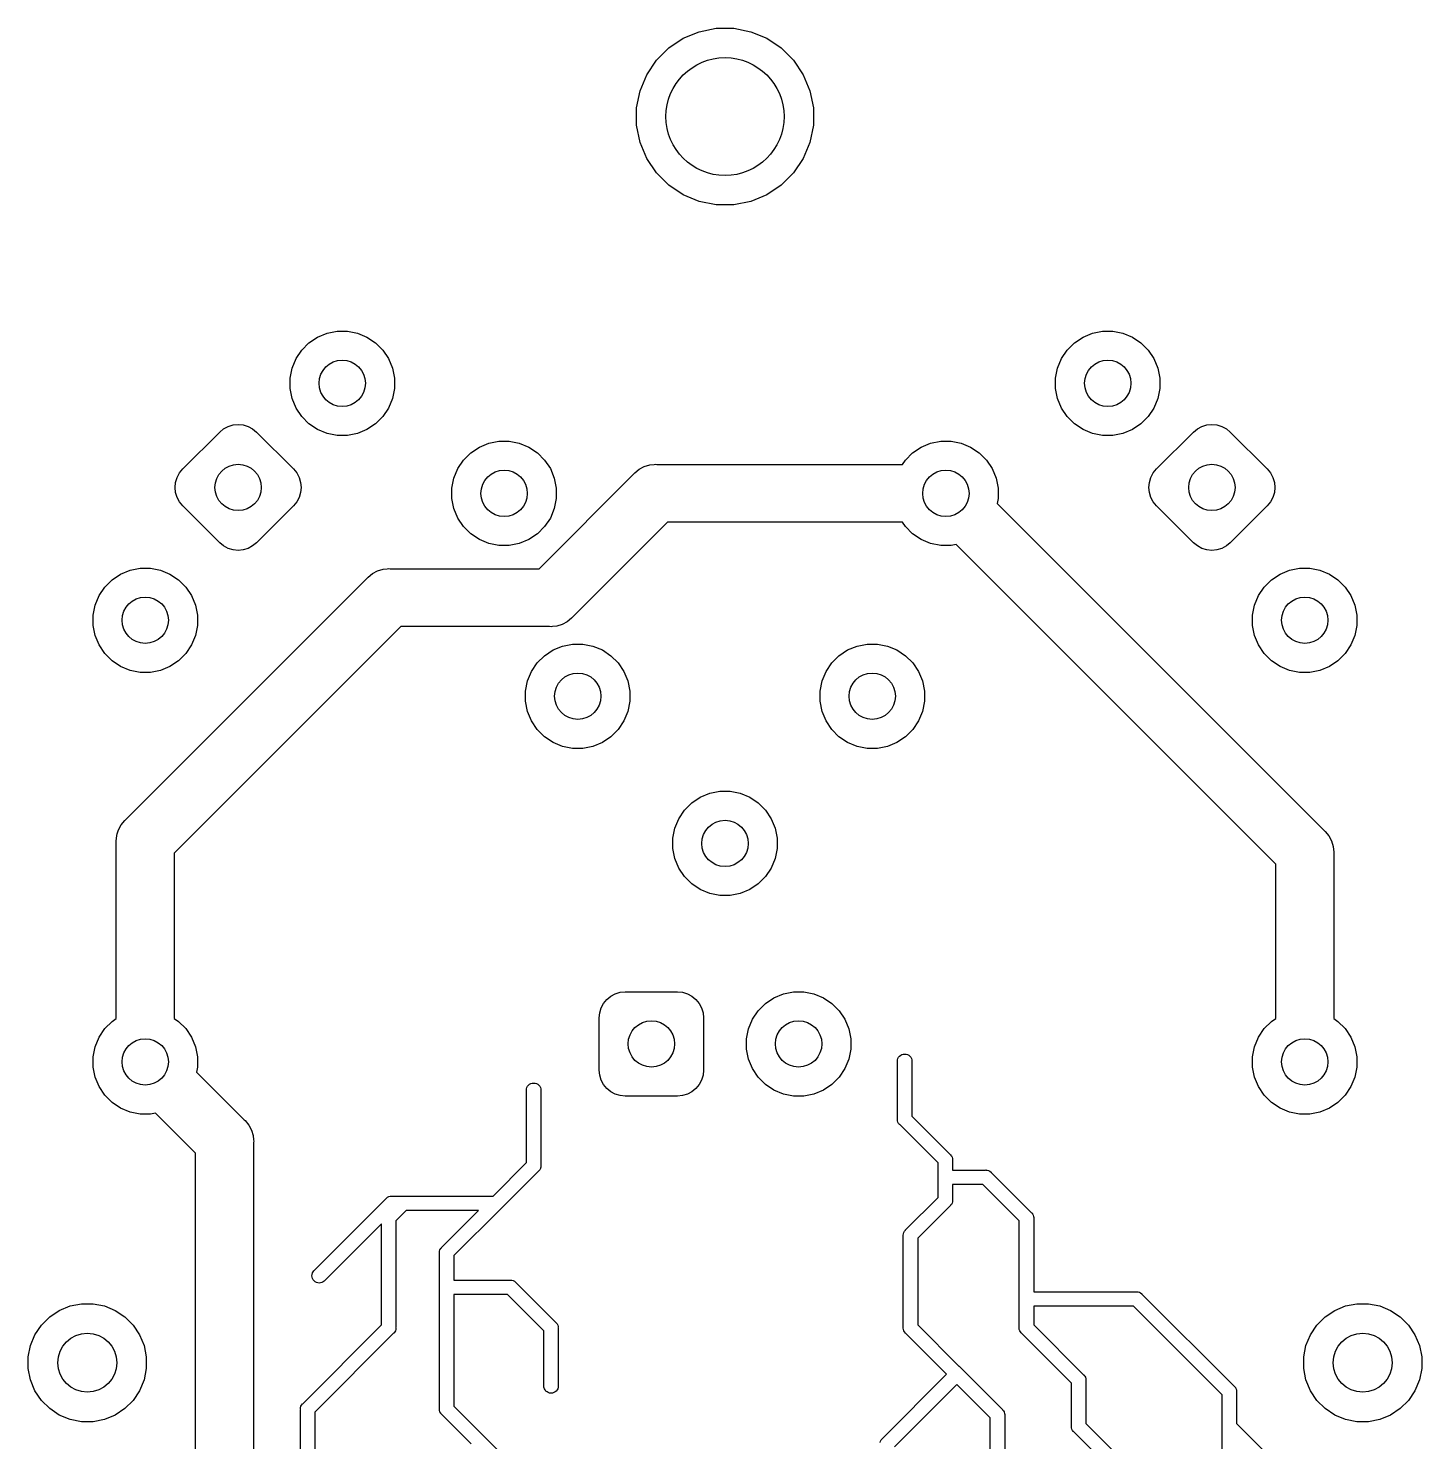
# Model space of a CAD drawing. Extents: x 5.02 to 6.67, y -5.6 to -2.91.
# Drawn here: x 5.373 to 6.32, y -3.873 to -2.912 of the extents above; entities that cross this region are included whole.
import ezdxf

# ---------------------------------------------------------------- set-up
doc = ezdxf.new("R2010")
doc.units = 0
doc.header["$MEASUREMENT"] = 0
doc.layers.add('BLACK', color=7, linetype='CONTINUOUS')

msp = doc.modelspace()

# ---------------------------------------------------------------- linework, layer by layer
at = {"layer": 'BLACK', "linetype": 'CONTINUOUS'}
for p, q in [((5.81804, -2.91927), (5.82896, -2.91475)), ((5.82896, -2.91475), (5.84055, -2.91244)), ((5.84055, -2.91244), (5.85237, -2.91244)), ((5.85237, -2.91244), (5.86396, -2.91475)), ((5.86396, -2.91475), (5.87488, -2.91927)), ((5.79985, -2.93419), (5.80821, -2.92584)), ((5.80821, -2.92584), (5.81804, -2.91927)), ((5.87488, -2.91927), (5.8847, -2.92584)), ((5.8847, -2.92584), (5.89306, -2.93419)), ((5.79329, -2.94402), (5.79985, -2.93419)), ((5.89306, -2.93419), (5.89963, -2.94402)), ((5.78876, -2.95494), (5.79329, -2.94402)), ((5.89963, -2.94402), (5.90415, -2.95494)), ((5.78646, -2.96653), (5.78876, -2.95494)), ((5.90415, -2.95494), (5.90646, -2.96653)), ((5.78646, -2.97835), (5.78646, -2.96653)), ((5.90646, -2.96653), (5.90646, -2.97835)), ((5.78876, -2.98994), (5.78646, -2.97835)), ((5.90646, -2.97835), (5.90415, -2.98994)), ((5.79329, -3.00086), (5.78876, -2.98994)), ((5.90415, -2.98994), (5.89963, -3.00086)), ((5.79985, -3.01069), (5.79329, -3.00086)), ((5.89963, -3.00086), (5.89306, -3.01069)), ((5.80821, -3.01905), (5.79985, -3.01069)), ((5.89306, -3.01069), (5.8847, -3.01905)), ((5.81804, -3.02561), (5.80821, -3.01905)), ((5.8847, -3.01905), (5.87488, -3.02561)), ((5.82896, -3.03014), (5.81804, -3.02561)), ((5.84055, -3.03244), (5.82896, -3.03014)), ((5.85237, -3.03244), (5.84055, -3.03244)), ((5.86396, -3.03014), (5.85237, -3.03244)), ((5.87488, -3.02561), (5.86396, -3.03014)), ((5.56975, -3.12222), (5.5762, -3.11955)), ((5.5762, -3.11955), (5.58305, -3.11819)), ((5.58305, -3.11819), (5.59003, -3.11819)), ((5.59003, -3.11819), (5.59687, -3.11955)), ((5.59687, -3.11955), (5.60332, -3.12222)), ((6.08959, -3.12222), (6.09604, -3.11955)), ((6.09604, -3.11955), (6.10289, -3.11819)), ((6.10289, -3.11819), (6.10987, -3.11819)), ((6.10987, -3.11819), (6.11671, -3.11955)), ((6.11671, -3.11955), (6.12316, -3.12222)), ((5.55901, -3.13103), (5.56395, -3.1261)), ((5.56395, -3.1261), (5.56975, -3.12222)), ((5.60332, -3.12222), (5.60912, -3.1261)), ((5.60912, -3.1261), (5.61406, -3.13103)), ((6.07885, -3.13103), (6.08379, -3.1261)), ((6.08379, -3.1261), (6.08959, -3.12222)), ((6.12316, -3.12222), (6.12896, -3.1261)), ((6.12896, -3.1261), (6.1339, -3.13103)), ((5.55247, -3.14329), (5.55514, -3.13684)), ((5.55514, -3.13684), (5.55901, -3.13103)), ((5.61406, -3.13103), (5.61794, -3.13684)), ((5.61794, -3.13684), (5.62061, -3.14329)), ((6.07231, -3.14329), (6.07498, -3.13684)), ((6.07498, -3.13684), (6.07885, -3.13103)), ((6.1339, -3.13103), (6.13778, -3.13684)), ((6.13778, -3.13684), (6.14045, -3.14329)), ((5.5511, -3.15013), (5.55247, -3.14329)), ((5.62061, -3.14329), (5.62197, -3.15013)), ((6.07094, -3.15013), (6.07231, -3.14329)), ((6.14045, -3.14329), (6.14181, -3.15013)), ((5.5511, -3.15711), (5.5511, -3.15013)), ((5.55247, -3.16396), (5.5511, -3.15711)), ((5.62197, -3.15711), (5.62061, -3.16396)), ((5.62197, -3.15013), (5.62197, -3.15711)), ((6.07094, -3.15711), (6.07094, -3.15013)), ((6.07231, -3.16396), (6.07094, -3.15711)), ((6.14181, -3.15711), (6.14045, -3.16396)), ((6.14181, -3.15013), (6.14181, -3.15711)), ((5.55514, -3.1704), (5.55247, -3.16396)), ((5.62061, -3.16396), (5.61794, -3.1704)), ((6.07498, -3.1704), (6.07231, -3.16396)), ((6.14045, -3.16396), (6.13778, -3.1704)), ((5.55901, -3.17621), (5.55514, -3.1704)), ((5.56395, -3.18114), (5.55901, -3.17621)), ((5.61406, -3.17621), (5.60912, -3.18114)), ((5.61794, -3.1704), (5.61406, -3.17621)), ((6.07885, -3.17621), (6.07498, -3.1704)), ((6.08379, -3.18114), (6.07885, -3.17621)), ((6.1339, -3.17621), (6.12896, -3.18114)), ((6.13778, -3.1704), (6.1339, -3.17621)), ((5.47824, -3.2118), (5.5033, -3.18675)), ((5.5033, -3.18675), (5.50598, -3.18455)), ((5.50598, -3.18455), (5.50905, -3.18291)), ((5.50905, -3.18291), (5.51237, -3.1819)), ((5.51237, -3.1819), (5.51583, -3.18156)), ((5.51583, -3.18156), (5.51928, -3.1819)), ((5.51928, -3.1819), (5.52261, -3.18291)), ((5.52261, -3.18291), (5.52567, -3.18455)), ((5.52567, -3.18455), (5.52835, -3.18675)), ((5.52835, -3.18675), (5.55341, -3.2118)), ((5.56975, -3.18502), (5.56395, -3.18114)), ((5.5762, -3.18769), (5.56975, -3.18502)), ((5.60332, -3.18502), (5.59687, -3.18769)), ((5.60912, -3.18114), (5.60332, -3.18502)), ((6.08959, -3.18502), (6.08379, -3.18114)), ((6.09604, -3.18769), (6.08959, -3.18502)), ((6.12316, -3.18502), (6.11671, -3.18769)), ((6.12896, -3.18114), (6.12316, -3.18502)), ((6.13951, -3.2118), (6.16456, -3.18675)), ((6.16456, -3.18675), (6.16724, -3.18455)), ((6.16724, -3.18455), (6.17031, -3.18291)), ((6.17031, -3.18291), (6.17363, -3.1819)), ((6.17363, -3.1819), (6.17709, -3.18156)), ((6.17709, -3.18156), (6.18054, -3.1819)), ((6.18054, -3.1819), (6.18387, -3.18291)), ((6.18387, -3.18291), (6.18693, -3.18455)), ((6.18693, -3.18455), (6.18962, -3.18675)), ((6.18962, -3.18675), (6.21467, -3.2118)), ((5.58305, -3.18905), (5.5762, -3.18769)), ((5.59003, -3.18905), (5.58305, -3.18905)), ((5.59687, -3.18769), (5.59003, -3.18905)), ((5.67387, -3.20082), (5.67967, -3.19695)), ((5.67967, -3.19695), (5.68612, -3.19428)), ((5.68612, -3.19428), (5.69297, -3.19291)), ((5.69297, -3.19291), (5.69995, -3.19291)), ((5.69995, -3.19291), (5.70679, -3.19428)), ((5.70679, -3.19428), (5.71324, -3.19695)), ((5.71324, -3.19695), (5.71904, -3.20082)), ((5.97387, -3.20082), (5.97967, -3.19695)), ((5.97967, -3.19695), (5.98612, -3.19428)), ((5.98612, -3.19428), (5.99297, -3.19291)), ((5.99297, -3.19291), (5.99995, -3.19291)), ((5.99995, -3.19291), (6.00679, -3.19428)), ((6.00679, -3.19428), (6.01324, -3.19695)), ((6.01324, -3.19695), (6.01904, -3.20082)), ((6.10289, -3.18905), (6.09604, -3.18769)), ((6.10987, -3.18905), (6.10289, -3.18905)), ((6.11671, -3.18769), (6.10987, -3.18905)), ((5.66506, -3.21156), (5.66893, -3.20576)), ((5.66893, -3.20576), (5.67387, -3.20082)), ((5.71904, -3.20082), (5.72398, -3.20576)), ((5.72398, -3.20576), (5.72786, -3.21156)), ((5.96699, -3.20866), (5.96893, -3.20576)), ((5.96893, -3.20576), (5.97387, -3.20082)), ((6.01904, -3.20082), (6.02398, -3.20576)), ((6.02398, -3.20576), (6.02786, -3.21156)), ((5.4744, -3.21755), (5.47604, -3.21449)), ((5.47604, -3.21449), (5.47824, -3.2118)), ((5.55341, -3.2118), (5.55561, -3.21449)), ((5.55561, -3.21449), (5.55725, -3.21755)), ((5.66239, -3.21801), (5.66506, -3.21156)), ((5.72019, -3.27953), (5.78461, -3.21511)), ((5.72786, -3.21156), (5.73053, -3.21801)), ((5.78461, -3.21511), (5.78523, -3.21436)), ((5.78523, -3.21436), (5.78822, -3.2119)), ((5.78822, -3.2119), (5.79164, -3.21007)), ((5.79164, -3.21007), (5.79535, -3.20895)), ((5.79535, -3.20895), (5.79825, -3.20866)), ((5.79825, -3.20866), (5.79921, -3.20857)), ((5.79825, -3.20866), (5.79825, -3.20866)), ((5.79921, -3.20857), (5.80018, -3.20866)), ((5.80018, -3.20866), (5.96699, -3.20866)), ((6.02786, -3.21156), (6.03053, -3.21801)), ((6.13566, -3.21755), (6.1373, -3.21449)), ((6.1373, -3.21449), (6.13951, -3.2118)), ((6.21467, -3.2118), (6.21687, -3.21449)), ((6.21687, -3.21449), (6.21851, -3.21755)), ((5.47305, -3.22433), (5.47339, -3.22088)), ((5.47339, -3.22779), (5.47305, -3.22433)), ((5.47339, -3.22088), (5.4744, -3.21755)), ((5.55725, -3.21755), (5.55826, -3.22088)), ((5.55826, -3.22088), (5.5586, -3.22433)), ((5.5586, -3.22433), (5.55826, -3.22779)), ((5.66102, -3.22486), (5.66239, -3.21801)), ((5.66102, -3.23184), (5.66102, -3.22486)), ((5.73053, -3.21801), (5.73189, -3.22486)), ((5.73189, -3.22486), (5.73189, -3.23184)), ((6.03053, -3.21801), (6.03189, -3.22486)), ((6.03189, -3.22486), (6.03189, -3.23184)), ((6.13432, -3.22433), (6.13466, -3.22088)), ((6.13466, -3.22779), (6.13432, -3.22433)), ((6.13466, -3.22088), (6.13566, -3.21755)), ((6.21851, -3.21755), (6.21952, -3.22088)), ((6.21952, -3.22088), (6.21986, -3.22433)), ((6.21986, -3.22433), (6.21952, -3.22779)), ((5.4744, -3.23111), (5.47339, -3.22779)), ((5.47604, -3.23417), (5.4744, -3.23111)), ((5.47824, -3.23686), (5.47604, -3.23417)), ((5.55561, -3.23417), (5.55341, -3.23686)), ((5.55725, -3.23111), (5.55561, -3.23417)), ((5.55826, -3.22779), (5.55725, -3.23111)), ((5.66239, -3.23868), (5.66102, -3.23184)), ((5.73189, -3.23184), (5.73053, -3.23868)), ((6.03189, -3.23184), (6.03121, -3.23526)), ((6.03121, -3.23526), (6.25339, -3.45744)), ((6.13566, -3.23111), (6.13466, -3.22779)), ((6.1373, -3.23417), (6.13566, -3.23111)), ((6.13951, -3.23686), (6.1373, -3.23417)), ((6.21687, -3.23417), (6.21467, -3.23686)), ((6.21851, -3.23111), (6.21687, -3.23417)), ((6.21952, -3.22779), (6.21851, -3.23111)), ((5.5033, -3.26191), (5.47824, -3.23686)), ((5.55341, -3.23686), (5.52835, -3.26191)), ((5.66506, -3.24513), (5.66239, -3.23868)), ((5.66893, -3.25093), (5.66506, -3.24513)), ((5.72786, -3.24513), (5.72398, -3.25093)), ((5.73053, -3.23868), (5.72786, -3.24513)), ((6.16456, -3.26191), (6.13951, -3.23686)), ((6.21467, -3.23686), (6.18962, -3.26191)), ((5.67387, -3.25587), (5.66893, -3.25093)), ((5.72398, -3.25093), (5.71904, -3.25587)), ((5.80737, -3.24803), (5.74295, -3.31245)), ((5.96699, -3.24803), (5.80737, -3.24803)), ((5.96893, -3.25093), (5.96699, -3.24803)), ((5.97387, -3.25587), (5.96893, -3.25093)), ((5.50598, -3.26412), (5.5033, -3.26191)), ((5.50905, -3.26575), (5.50598, -3.26412)), ((5.52567, -3.26412), (5.52261, -3.26575)), ((5.52835, -3.26191), (5.52567, -3.26412)), ((5.67967, -3.25975), (5.67387, -3.25587)), ((5.68612, -3.26242), (5.67967, -3.25975)), ((5.69297, -3.26378), (5.68612, -3.26242)), ((5.69995, -3.26378), (5.69297, -3.26378)), ((5.70679, -3.26242), (5.69995, -3.26378)), ((5.71324, -3.25975), (5.70679, -3.26242)), ((5.71904, -3.25587), (5.71324, -3.25975)), ((5.97967, -3.25975), (5.97387, -3.25587)), ((5.98612, -3.26242), (5.97967, -3.25975)), ((5.99297, -3.26378), (5.98612, -3.26242)), ((5.99995, -3.26378), (5.99297, -3.26378)), ((6.00337, -3.2631), (5.99995, -3.26378)), ((6.22047, -3.4802), (6.00337, -3.2631)), ((6.16724, -3.26412), (6.16456, -3.26191)), ((6.17031, -3.26575), (6.16724, -3.26412)), ((6.18693, -3.26412), (6.18387, -3.26575)), ((6.18962, -3.26191), (6.18693, -3.26412)), ((5.51237, -3.26676), (5.50905, -3.26575)), ((5.51583, -3.2671), (5.51237, -3.26676)), ((5.51928, -3.26676), (5.51583, -3.2671)), ((5.52261, -3.26575), (5.51928, -3.26676)), ((6.17363, -3.26676), (6.17031, -3.26575)), ((6.17709, -3.2671), (6.17363, -3.26676)), ((6.18054, -3.26676), (6.17709, -3.2671)), ((6.18387, -3.26575), (6.18054, -3.26676)), ((5.43017, -3.28704), (5.43597, -3.28317)), ((5.43597, -3.28317), (5.44242, -3.2805)), ((5.44242, -3.2805), (5.44927, -3.27913)), ((5.44927, -3.27913), (5.45625, -3.27913)), ((5.45625, -3.27913), (5.46309, -3.2805)), ((5.46309, -3.2805), (5.46954, -3.28317)), ((5.46954, -3.28317), (5.47534, -3.28704)), ((5.60412, -3.28523), (5.60712, -3.28277)), ((5.60712, -3.28277), (5.61054, -3.28094)), ((5.61054, -3.28094), (5.61425, -3.27981)), ((5.61425, -3.27981), (5.61714, -3.27953)), ((5.61714, -3.27953), (5.61811, -3.27943)), ((5.61811, -3.27943), (5.61908, -3.27953)), ((5.61908, -3.27953), (5.72019, -3.27953)), ((6.21757, -3.28704), (6.22337, -3.28317)), ((6.22337, -3.28317), (6.22982, -3.2805)), ((6.22982, -3.2805), (6.23667, -3.27913)), ((6.23667, -3.27913), (6.24365, -3.27913)), ((6.24365, -3.27913), (6.25049, -3.2805)), ((6.25049, -3.2805), (6.25694, -3.28317)), ((6.25694, -3.28317), (6.26274, -3.28704)), ((5.42136, -3.29778), (5.42523, -3.29198)), ((5.42523, -3.29198), (5.43017, -3.28704)), ((5.43952, -3.44996), (5.60351, -3.28598)), ((5.47534, -3.28704), (5.48028, -3.29198)), ((5.48028, -3.29198), (5.48416, -3.29778)), ((5.60351, -3.28598), (5.60412, -3.28523)), ((6.20876, -3.29778), (6.21263, -3.29198)), ((6.21263, -3.29198), (6.21757, -3.28704)), ((6.26274, -3.28704), (6.26768, -3.29198)), ((6.26768, -3.29198), (6.27156, -3.29778)), ((5.41868, -3.30423), (5.42136, -3.29778)), ((5.48416, -3.29778), (5.48683, -3.30423)), ((6.20609, -3.30423), (6.20876, -3.29778)), ((6.27156, -3.29778), (6.27423, -3.30423)), ((5.41732, -3.31108), (5.41868, -3.30423)), ((5.41732, -3.31806), (5.41732, -3.31108)), ((5.48683, -3.30423), (5.48819, -3.31108)), ((5.48819, -3.31108), (5.48819, -3.31806)), ((6.20472, -3.31108), (6.20609, -3.30423)), ((6.20472, -3.31806), (6.20472, -3.31108)), ((6.27423, -3.30423), (6.27559, -3.31108)), ((6.27559, -3.31108), (6.27559, -3.31806)), ((5.41868, -3.3249), (5.41732, -3.31806)), ((5.62626, -3.3189), (5.47244, -3.47272)), ((5.48819, -3.31806), (5.48683, -3.3249)), ((5.72738, -3.3189), (5.62626, -3.3189)), ((5.72835, -3.31899), (5.72738, -3.3189)), ((5.72931, -3.3189), (5.72835, -3.31899)), ((5.73221, -3.31861), (5.72931, -3.3189)), ((5.73592, -3.31749), (5.73221, -3.31861)), ((5.73934, -3.31566), (5.73592, -3.31749)), ((5.74233, -3.3132), (5.73934, -3.31566)), ((5.74295, -3.31245), (5.74233, -3.3132)), ((6.20609, -3.3249), (6.20472, -3.31806)), ((6.27559, -3.31806), (6.27423, -3.3249)), ((5.42136, -3.33135), (5.41868, -3.3249)), ((5.42523, -3.33715), (5.42136, -3.33135)), ((5.48416, -3.33135), (5.48028, -3.33715)), ((5.48683, -3.3249), (5.48416, -3.33135)), ((5.73612, -3.33207), (5.74297, -3.33071)), ((5.74297, -3.33071), (5.74995, -3.33071)), ((5.74995, -3.33071), (5.75679, -3.33207)), ((5.93612, -3.33207), (5.94297, -3.33071)), ((5.94297, -3.33071), (5.94995, -3.33071)), ((5.94995, -3.33071), (5.95679, -3.33207)), ((6.20876, -3.33135), (6.20609, -3.3249)), ((6.21263, -3.33715), (6.20876, -3.33135)), ((6.27156, -3.33135), (6.26768, -3.33715)), ((6.27423, -3.3249), (6.27156, -3.33135)), ((5.43017, -3.34209), (5.42523, -3.33715)), ((5.48028, -3.33715), (5.47534, -3.34209)), ((5.71893, -3.34355), (5.72387, -3.33862)), ((5.72387, -3.33862), (5.72967, -3.33474)), ((5.72967, -3.33474), (5.73612, -3.33207)), ((5.75679, -3.33207), (5.76324, -3.33474)), ((5.76324, -3.33474), (5.76904, -3.33862)), ((5.76904, -3.33862), (5.77398, -3.34355)), ((5.91893, -3.34355), (5.92387, -3.33862)), ((5.92387, -3.33862), (5.92967, -3.33474)), ((5.92967, -3.33474), (5.93612, -3.33207)), ((5.95679, -3.33207), (5.96324, -3.33474)), ((5.96324, -3.33474), (5.96904, -3.33862)), ((5.96904, -3.33862), (5.97398, -3.34355)), ((6.21757, -3.34209), (6.21263, -3.33715)), ((6.26768, -3.33715), (6.26274, -3.34209)), ((5.43597, -3.34597), (5.43017, -3.34209)), ((5.44242, -3.34864), (5.43597, -3.34597)), ((5.44927, -3.35), (5.44242, -3.34864)), ((5.45625, -3.35), (5.44927, -3.35)), ((5.46309, -3.34864), (5.45625, -3.35)), ((5.46954, -3.34597), (5.46309, -3.34864)), ((5.47534, -3.34209), (5.46954, -3.34597)), ((5.71239, -3.35581), (5.71506, -3.34936)), ((5.71506, -3.34936), (5.71893, -3.34355)), ((5.77398, -3.34355), (5.77786, -3.34936)), ((5.77786, -3.34936), (5.78053, -3.35581)), ((5.91239, -3.35581), (5.91506, -3.34936)), ((5.91506, -3.34936), (5.91893, -3.34355)), ((5.97398, -3.34355), (5.97786, -3.34936)), ((5.97786, -3.34936), (5.98053, -3.35581)), ((6.22337, -3.34597), (6.21757, -3.34209)), ((6.22982, -3.34864), (6.22337, -3.34597)), ((6.23667, -3.35), (6.22982, -3.34864)), ((6.24365, -3.35), (6.23667, -3.35)), ((6.25049, -3.34864), (6.24365, -3.35)), ((6.25694, -3.34597), (6.25049, -3.34864)), ((6.26274, -3.34209), (6.25694, -3.34597)), ((5.71102, -3.36265), (5.71239, -3.35581)), ((5.78053, -3.35581), (5.78189, -3.36265)), ((5.91102, -3.36265), (5.91239, -3.35581)), ((5.98053, -3.35581), (5.98189, -3.36265)), ((5.71102, -3.36963), (5.71102, -3.36265)), ((5.71239, -3.37648), (5.71102, -3.36963)), ((5.78189, -3.36963), (5.78053, -3.37648)), ((5.78189, -3.36265), (5.78189, -3.36963)), ((5.91102, -3.36963), (5.91102, -3.36265)), ((5.91239, -3.37648), (5.91102, -3.36963)), ((5.98189, -3.36963), (5.98053, -3.37648)), ((5.98189, -3.36265), (5.98189, -3.36963)), ((5.71506, -3.38293), (5.71239, -3.37648)), ((5.78053, -3.37648), (5.77786, -3.38293)), ((5.91506, -3.38293), (5.91239, -3.37648)), ((5.98053, -3.37648), (5.97786, -3.38293)), ((5.71893, -3.38873), (5.71506, -3.38293)), ((5.72387, -3.39366), (5.71893, -3.38873)), ((5.77398, -3.38873), (5.76904, -3.39366)), ((5.77786, -3.38293), (5.77398, -3.38873)), ((5.91893, -3.38873), (5.91506, -3.38293)), ((5.92387, -3.39366), (5.91893, -3.38873)), ((5.97398, -3.38873), (5.96904, -3.39366)), ((5.97786, -3.38293), (5.97398, -3.38873)), ((5.72967, -3.39754), (5.72387, -3.39366)), ((5.73612, -3.40021), (5.72967, -3.39754)), ((5.76324, -3.39754), (5.75679, -3.40021)), ((5.76904, -3.39366), (5.76324, -3.39754)), ((5.92967, -3.39754), (5.92387, -3.39366)), ((5.93612, -3.40021), (5.92967, -3.39754)), ((5.96324, -3.39754), (5.95679, -3.40021)), ((5.96904, -3.39366), (5.96324, -3.39754)), ((5.74297, -3.40157), (5.73612, -3.40021)), ((5.74995, -3.40157), (5.74297, -3.40157)), ((5.75679, -3.40021), (5.74995, -3.40157)), ((5.94297, -3.40157), (5.93612, -3.40021)), ((5.94995, -3.40157), (5.94297, -3.40157)), ((5.95679, -3.40021), (5.94995, -3.40157)), ((5.82387, -3.43862), (5.82967, -3.43474)), ((5.82967, -3.43474), (5.83612, -3.43207)), ((5.83612, -3.43207), (5.84297, -3.43071)), ((5.84297, -3.43071), (5.84995, -3.43071)), ((5.84995, -3.43071), (5.85679, -3.43207)), ((5.85679, -3.43207), (5.86324, -3.43474)), ((5.86324, -3.43474), (5.86904, -3.43862)), ((5.81506, -3.44936), (5.81893, -3.44355)), ((5.81893, -3.44355), (5.82387, -3.43862)), ((5.86904, -3.43862), (5.87398, -3.44355)), ((5.87398, -3.44355), (5.87786, -3.44936)), ((5.43448, -3.457), (5.43631, -3.45358)), ((5.43631, -3.45358), (5.43877, -3.45058)), ((5.43877, -3.45058), (5.43952, -3.44996)), ((5.81102, -3.46265), (5.81239, -3.45581)), ((5.81239, -3.45581), (5.81506, -3.44936)), ((5.87786, -3.44936), (5.88053, -3.45581)), ((5.88053, -3.45581), (5.88189, -3.46265)), ((5.43298, -3.46457), (5.43336, -3.46071)), ((5.43307, -3.46553), (5.43298, -3.46457)), ((5.43307, -3.5851), (5.43307, -3.46553)), ((5.43336, -3.46071), (5.4337, -3.45958)), ((5.4337, -3.45958), (5.43448, -3.457)), ((5.81102, -3.46963), (5.81102, -3.46265)), ((5.88189, -3.46265), (5.88189, -3.46963)), ((6.25339, -3.45744), (6.25414, -3.45806)), ((6.25414, -3.45806), (6.2566, -3.46106)), ((6.2566, -3.46106), (6.25843, -3.46448)), ((6.25843, -3.46448), (6.25956, -3.46819)), ((5.47244, -3.47272), (5.47244, -3.58511)), ((5.81239, -3.47648), (5.81102, -3.46963)), ((5.88189, -3.46963), (5.88053, -3.47648)), ((6.25956, -3.46819), (6.25994, -3.47205)), ((6.25994, -3.47205), (6.25984, -3.47301)), ((6.25984, -3.47301), (6.25984, -3.58511)), ((5.81506, -3.48293), (5.81239, -3.47648)), ((5.81893, -3.48873), (5.81506, -3.48293)), ((5.87786, -3.48293), (5.87398, -3.48873)), ((5.88053, -3.47648), (5.87786, -3.48293)), ((6.22047, -3.5384), (6.22047, -3.4802)), ((5.82387, -3.49366), (5.81893, -3.48873)), ((5.82967, -3.49754), (5.82387, -3.49366)), ((5.86904, -3.49366), (5.86324, -3.49754)), ((5.87398, -3.48873), (5.86904, -3.49366)), ((5.83612, -3.50021), (5.82967, -3.49754)), ((5.84297, -3.50157), (5.83612, -3.50021)), ((5.84995, -3.50157), (5.84297, -3.50157)), ((5.85679, -3.50021), (5.84995, -3.50157)), ((5.86324, -3.49754), (5.85679, -3.50021)), ((6.22047, -3.58511), (6.22047, -3.5384)), ((6.22047, -3.5384), (6.22047, -3.5384)), ((5.76621, -3.57212), (5.7689, -3.56991)), ((5.7689, -3.56991), (5.77196, -3.56828)), ((5.77196, -3.56828), (5.77528, -3.56727)), ((5.77528, -3.56727), (5.77874, -3.56693)), ((5.77874, -3.56693), (5.81417, -3.56693)), ((5.81417, -3.56693), (5.81763, -3.56727)), ((5.81763, -3.56727), (5.82095, -3.56828)), ((5.82095, -3.56828), (5.82402, -3.56991)), ((5.82402, -3.56991), (5.8267, -3.57212)), ((5.87387, -3.57484), (5.87967, -3.57096)), ((5.87967, -3.57096), (5.88612, -3.56829)), ((5.88612, -3.56829), (5.89297, -3.56693)), ((5.89297, -3.56693), (5.89995, -3.56693)), ((5.89995, -3.56693), (5.90679, -3.56829)), ((5.90679, -3.56829), (5.91324, -3.57096)), ((5.91324, -3.57096), (5.91904, -3.57484)), ((5.76102, -3.58465), (5.76136, -3.58119)), ((5.76136, -3.58119), (5.76237, -3.57787)), ((5.76237, -3.57787), (5.76401, -3.5748)), ((5.76401, -3.5748), (5.76621, -3.57212)), ((5.8267, -3.57212), (5.8289, -3.5748)), ((5.8289, -3.5748), (5.83054, -3.57787)), ((5.83054, -3.57787), (5.83155, -3.58119)), ((5.83155, -3.58119), (5.83189, -3.58465)), ((5.86506, -3.58558), (5.86893, -3.57977)), ((5.86893, -3.57977), (5.87387, -3.57484)), ((5.91904, -3.57484), (5.92398, -3.57977)), ((5.92398, -3.57977), (5.92786, -3.58558)), ((5.42523, -3.59198), (5.43017, -3.58704)), ((5.43017, -3.58704), (5.43307, -3.5851)), ((5.47244, -3.58511), (5.47534, -3.58704)), ((5.47534, -3.58704), (5.48028, -3.59198)), ((5.76102, -3.62008), (5.76102, -3.58465)), ((5.83189, -3.58465), (5.83189, -3.62008)), ((5.86239, -3.59203), (5.86506, -3.58558)), ((5.92786, -3.58558), (5.93053, -3.59203)), ((6.21263, -3.59198), (6.21757, -3.58704)), ((6.21757, -3.58704), (6.22047, -3.58511)), ((6.25984, -3.58511), (6.26274, -3.58704)), ((6.26274, -3.58704), (6.26768, -3.59198)), ((5.41868, -3.60423), (5.42136, -3.59778)), ((5.42136, -3.59778), (5.42523, -3.59198)), ((5.48028, -3.59198), (5.48416, -3.59778)), ((5.48416, -3.59778), (5.48683, -3.60423)), ((5.86102, -3.59887), (5.86239, -3.59203)), ((5.86102, -3.60585), (5.86102, -3.59887)), ((5.93053, -3.59203), (5.93189, -3.59887)), ((5.93189, -3.59887), (5.93189, -3.60585)), ((6.20609, -3.60423), (6.20876, -3.59778)), ((6.20876, -3.59778), (6.21263, -3.59198)), ((6.26768, -3.59198), (6.27156, -3.59778)), ((6.27156, -3.59778), (6.27423, -3.60423)), ((5.41732, -3.61108), (5.41868, -3.60423)), ((5.48683, -3.60423), (5.48819, -3.61108)), ((5.86239, -3.6127), (5.86102, -3.60585)), ((5.93189, -3.60585), (5.93053, -3.6127)), ((5.96501, -3.61068), (5.96576, -3.61006)), ((5.96576, -3.61006), (5.96661, -3.6096)), ((5.96661, -3.6096), (5.96754, -3.60932)), ((5.96754, -3.60932), (5.9685, -3.60923)), ((5.9685, -3.60923), (5.96947, -3.60932)), ((5.96947, -3.60932), (5.9704, -3.6096)), ((5.9704, -3.6096), (5.97125, -3.61006)), ((5.97125, -3.61006), (5.972, -3.61068)), ((6.20472, -3.61108), (6.20609, -3.60423)), ((6.27423, -3.60423), (6.27559, -3.61108)), ((5.41732, -3.61806), (5.41732, -3.61108)), ((5.41868, -3.6249), (5.41732, -3.61806)), ((5.48819, -3.61806), (5.48751, -3.62148)), ((5.48819, -3.61108), (5.48819, -3.61806)), ((5.86506, -3.61915), (5.86239, -3.6127)), ((5.86893, -3.62495), (5.86506, -3.61915)), ((5.92786, -3.61915), (5.92398, -3.62495)), ((5.93053, -3.6127), (5.92786, -3.61915)), ((5.96358, -3.61393), (5.96365, -3.61321)), ((5.96358, -3.6533), (5.96358, -3.61393)), ((5.96365, -3.61321), (5.96394, -3.61228)), ((5.96394, -3.61228), (5.96439, -3.61143)), ((5.96439, -3.61143), (5.96501, -3.61068)), ((5.972, -3.61068), (5.97262, -3.61143)), ((5.97262, -3.61143), (5.97307, -3.61228)), ((5.97307, -3.61228), (5.97335, -3.61321)), ((5.97335, -3.61321), (5.97343, -3.61393)), ((5.97343, -3.61393), (5.97343, -3.6515)), ((6.20472, -3.61806), (6.20472, -3.61108)), ((6.20609, -3.6249), (6.20472, -3.61806)), ((6.27559, -3.61806), (6.27423, -3.6249)), ((6.27559, -3.61108), (6.27559, -3.61806)), ((5.42136, -3.63135), (5.41868, -3.6249)), ((5.48751, -3.62148), (5.51984, -3.65381)), ((5.71464, -3.62929), (5.71557, -3.62901)), ((5.71557, -3.62901), (5.71654, -3.62891)), ((5.71654, -3.62891), (5.7175, -3.62901)), ((5.7175, -3.62901), (5.71843, -3.62929)), ((5.76136, -3.62354), (5.76102, -3.62008)), ((5.76237, -3.62686), (5.76136, -3.62354)), ((5.76401, -3.62992), (5.76237, -3.62686)), ((5.83054, -3.62686), (5.8289, -3.62992)), ((5.83155, -3.62354), (5.83054, -3.62686)), ((5.83189, -3.62008), (5.83155, -3.62354)), ((5.87387, -3.62988), (5.86893, -3.62495)), ((5.92398, -3.62495), (5.91904, -3.62988)), ((6.20876, -3.63135), (6.20609, -3.6249)), ((6.27423, -3.6249), (6.27156, -3.63135)), ((5.42523, -3.63715), (5.42136, -3.63135)), ((5.43017, -3.64209), (5.42523, -3.63715)), ((5.71161, -3.63362), (5.71169, -3.63289)), ((5.71161, -3.683), (5.71161, -3.63362)), ((5.71169, -3.63289), (5.71197, -3.63197)), ((5.71197, -3.63197), (5.71242, -3.63111)), ((5.71242, -3.63111), (5.71304, -3.63036)), ((5.71304, -3.63036), (5.71379, -3.62975)), ((5.71379, -3.62975), (5.71464, -3.62929)), ((5.71843, -3.62929), (5.71928, -3.62975)), ((5.71928, -3.62975), (5.72003, -3.63036)), ((5.72003, -3.63036), (5.72065, -3.63111)), ((5.72065, -3.63111), (5.7211, -3.63197)), ((5.7211, -3.63197), (5.72139, -3.63289)), ((5.72139, -3.63289), (5.72146, -3.63362)), ((5.72146, -3.63362), (5.72146, -3.6848)), ((5.76621, -3.63261), (5.76401, -3.62992)), ((5.7689, -3.63481), (5.76621, -3.63261)), ((5.77196, -3.63645), (5.7689, -3.63481)), ((5.77528, -3.63745), (5.77196, -3.63645)), ((5.77874, -3.6378), (5.77528, -3.63745)), ((5.81417, -3.6378), (5.77874, -3.6378)), ((5.81763, -3.63745), (5.81417, -3.6378)), ((5.82095, -3.63645), (5.81763, -3.63745)), ((5.82402, -3.63481), (5.82095, -3.63645)), ((5.8267, -3.63261), (5.82402, -3.63481)), ((5.8289, -3.62992), (5.8267, -3.63261)), ((5.87967, -3.63376), (5.87387, -3.62988)), ((5.88612, -3.63643), (5.87967, -3.63376)), ((5.89297, -3.6378), (5.88612, -3.63643)), ((5.89995, -3.6378), (5.89297, -3.6378)), ((5.90679, -3.63643), (5.89995, -3.6378)), ((5.91324, -3.63376), (5.90679, -3.63643)), ((5.91904, -3.62988), (5.91324, -3.63376)), ((6.21263, -3.63715), (6.20876, -3.63135)), ((6.21757, -3.64209), (6.21263, -3.63715)), ((6.26768, -3.63715), (6.26274, -3.64209)), ((6.27156, -3.63135), (6.26768, -3.63715)), ((5.43597, -3.64597), (5.43017, -3.64209)), ((5.44242, -3.64864), (5.43597, -3.64597)), ((6.22337, -3.64597), (6.21757, -3.64209)), ((6.22982, -3.64864), (6.22337, -3.64597)), ((6.25694, -3.64597), (6.25049, -3.64864)), ((6.26274, -3.64209), (6.25694, -3.64597)), ((5.44927, -3.65), (5.44242, -3.64864)), ((5.45625, -3.65), (5.44927, -3.65)), ((5.45967, -3.64932), (5.45625, -3.65)), ((5.48692, -3.67657), (5.45967, -3.64932)), ((5.51984, -3.65381), (5.52059, -3.65443)), ((5.52059, -3.65443), (5.52305, -3.65743)), ((5.52305, -3.65743), (5.52488, -3.66085)), ((5.96356, -3.65354), (5.96358, -3.6533)), ((5.96358, -3.65378), (5.96356, -3.65354)), ((5.96365, -3.65451), (5.96358, -3.65378)), ((5.96358, -3.65378), (5.96358, -3.65378)), ((5.96394, -3.65544), (5.96365, -3.65451)), ((5.96439, -3.65629), (5.96394, -3.65544)), ((5.96501, -3.65704), (5.96439, -3.65629)), ((5.9652, -3.65719), (5.96501, -3.65704)), ((5.99114, -3.68314), (5.9652, -3.65719)), ((5.97343, -3.6515), (5.99937, -3.67745)), ((6.23667, -3.65), (6.22982, -3.64864)), ((6.24365, -3.65), (6.23667, -3.65)), ((6.25049, -3.64864), (6.24365, -3.65)), ((5.52488, -3.66085), (5.526, -3.66456)), ((5.526, -3.66456), (5.52629, -3.66745)), ((5.52629, -3.66745), (5.52629, -3.66745)), ((5.52629, -3.66745), (5.52638, -3.66842)), ((5.48692, -3.93511), (5.48692, -3.67657)), ((5.52638, -3.66842), (5.52629, -3.66938)), ((5.52629, -3.66938), (5.52629, -3.93511)), ((5.68891, -3.70571), (5.71161, -3.683)), ((5.72118, -3.68669), (5.7211, -3.68693)), ((5.72139, -3.686), (5.72118, -3.68669)), ((5.72146, -3.68528), (5.72139, -3.686)), ((5.72146, -3.6848), (5.72148, -3.68504)), ((5.72148, -3.68504), (5.72146, -3.68528)), ((5.72146, -3.68528), (5.72146, -3.68528)), ((5.99114, -3.69267), (5.99114, -3.68314)), ((5.99937, -3.67745), (5.99956, -3.67761)), ((5.99956, -3.67761), (5.99971, -3.67779)), ((5.99971, -3.67779), (5.99971, -3.67779)), ((5.99971, -3.67779), (6.00009, -3.67826)), ((6.00009, -3.67826), (6.00017, -3.67836)), ((6.00017, -3.67836), (6.00063, -3.67921)), ((6.00063, -3.67921), (6.00091, -3.68014)), ((6.00091, -3.68014), (6.00098, -3.68086)), ((6.00098, -3.68086), (6.00098, -3.68086)), ((6.00098, -3.68086), (6.00101, -3.6811)), ((6.00101, -3.6811), (6.00098, -3.68134)), ((6.00098, -3.68134), (6.00098, -3.68799)), ((5.71984, -3.68869), (5.6946, -3.71394)), ((5.72003, -3.68854), (5.71984, -3.68869)), ((5.72042, -3.68806), (5.72003, -3.68854)), ((5.72065, -3.68779), (5.72042, -3.68806)), ((5.7211, -3.68693), (5.72065, -3.68779)), ((5.99112, -3.69291), (5.99114, -3.69267)), ((5.99114, -3.69316), (5.99112, -3.69291)), ((5.99114, -3.70662), (5.99114, -3.69316)), ((6.00098, -3.68799), (6.02338, -3.68799)), ((6.02338, -3.68799), (6.02362, -3.68797)), ((6.02362, -3.68797), (6.02386, -3.68799)), ((6.02386, -3.68799), (6.02386, -3.68799)), ((6.02386, -3.68799), (6.02459, -3.68806)), ((6.02459, -3.68806), (6.02551, -3.68834)), ((6.02551, -3.68834), (6.02637, -3.6888)), ((6.02637, -3.6888), (6.02712, -3.68942)), ((6.02712, -3.68942), (6.02727, -3.6896)), ((6.02727, -3.6896), (6.05449, -3.71682)), ((5.61733, -3.70652), (5.61819, -3.70606)), ((5.61819, -3.70606), (5.61911, -3.70578)), ((5.61911, -3.70578), (5.61984, -3.70571)), ((5.61984, -3.70571), (5.62008, -3.70568)), ((5.61984, -3.70571), (5.61984, -3.70571)), ((5.62008, -3.70568), (5.62032, -3.70571)), ((5.62032, -3.70571), (5.62771, -3.70571)), ((5.62771, -3.70571), (5.62795, -3.70568)), ((5.62795, -3.70568), (5.62819, -3.70571)), ((5.62819, -3.70571), (5.68891, -3.70571)), ((6.02158, -3.69783), (6.00098, -3.69783)), ((6.00098, -3.69783), (6.00098, -3.70842)), ((6.04626, -3.72251), (6.02158, -3.69783)), ((5.56722, -3.75653), (5.61643, -3.70732)), ((5.61643, -3.70732), (5.61658, -3.70713)), ((5.61658, -3.70713), (5.61677, -3.70698)), ((5.61677, -3.70698), (5.61733, -3.70652)), ((5.62999, -3.71555), (5.62303, -3.72251)), ((5.67906, -3.71555), (5.62999, -3.71555)), ((5.65417, -3.74044), (5.67906, -3.71555)), ((5.69425, -3.71428), (5.6624, -3.74613)), ((5.69444, -3.71413), (5.69425, -3.71428)), ((5.6946, -3.71394), (5.69444, -3.71413)), ((5.6946, -3.71394), (5.6946, -3.71394)), ((5.6946, -3.71394), (5.6946, -3.71394)), ((5.96913, -3.72863), (5.99114, -3.70662)), ((5.99937, -3.71231), (5.97736, -3.73432)), ((5.99956, -3.71216), (5.99937, -3.71231)), ((5.99971, -3.71197), (5.99956, -3.71216)), ((6.00017, -3.71141), (5.99971, -3.71197)), ((5.99971, -3.71197), (5.99971, -3.71197)), ((6.00063, -3.71055), (6.00017, -3.71141)), ((6.00091, -3.70963), (6.00063, -3.71055)), ((6.00063, -3.71055), (6.00063, -3.71055)), ((6.00098, -3.7089), (6.00091, -3.70963)), ((6.00098, -3.70842), (6.00101, -3.70866)), ((6.00101, -3.70866), (6.00098, -3.7089)), ((6.00098, -3.7089), (6.00098, -3.7089)), ((5.61319, -3.72448), (5.57418, -3.76349)), ((5.61319, -3.79324), (5.61319, -3.72448)), ((5.62303, -3.72251), (5.62303, -3.79503)), ((6.04626, -3.77535), (6.04626, -3.72251)), ((6.05449, -3.71682), (6.05468, -3.71698)), ((6.05468, -3.71698), (6.05483, -3.71716)), ((6.05483, -3.71716), (6.05483, -3.71716)), ((6.05483, -3.71716), (6.05521, -3.71763)), ((6.05521, -3.71763), (6.05529, -3.71773)), ((6.05529, -3.71773), (6.05575, -3.71858)), ((6.05575, -3.71858), (6.05603, -3.71951)), ((6.05603, -3.71951), (6.0561, -3.72023)), ((6.0561, -3.72023), (6.0561, -3.72023)), ((6.0561, -3.72023), (6.05613, -3.72047)), ((6.05613, -3.72047), (6.0561, -3.72071)), ((6.0561, -3.72071), (6.0561, -3.77067)), ((5.9675, -3.73228), (5.96759, -3.73132)), ((5.96752, -3.73252), (5.9675, -3.73228)), ((5.96752, -3.79503), (5.96752, -3.73252)), ((5.96759, -3.73132), (5.96787, -3.73039)), ((5.96787, -3.73039), (5.96833, -3.72954)), ((5.96833, -3.72954), (5.96879, -3.72897)), ((5.96879, -3.72897), (5.96894, -3.72879)), ((5.96879, -3.72897), (5.96879, -3.72897)), ((5.96894, -3.72879), (5.96913, -3.72863)), ((5.97736, -3.73432), (5.97736, -3.79324)), ((5.65254, -3.74409), (5.65263, -3.74313)), ((5.65256, -3.74434), (5.65254, -3.74409)), ((5.65256, -3.76748), (5.65256, -3.74434)), ((5.65263, -3.74313), (5.65291, -3.7422)), ((5.65291, -3.7422), (5.65337, -3.74135)), ((5.65337, -3.74135), (5.65383, -3.74079)), ((5.65383, -3.74079), (5.65398, -3.7406)), ((5.65383, -3.74079), (5.65383, -3.74079)), ((5.65398, -3.7406), (5.65417, -3.74044)), ((5.6624, -3.74613), (5.6624, -3.7628)), ((5.56592, -3.75984), (5.56602, -3.75888)), ((5.56602, -3.76081), (5.56592, -3.75984)), ((5.56602, -3.75888), (5.5663, -3.75795)), ((5.5663, -3.76173), (5.56602, -3.76081)), ((5.5663, -3.75795), (5.56675, -3.7571)), ((5.56675, -3.76259), (5.5663, -3.76173)), ((5.56675, -3.7571), (5.56722, -3.75653)), ((5.56737, -3.76334), (5.56675, -3.76259)), ((5.56812, -3.76395), (5.56737, -3.76334)), ((5.57418, -3.76349), (5.57361, -3.76395)), ((5.6624, -3.7628), (5.70055, -3.7628)), ((5.70055, -3.7628), (5.70079, -3.76277)), ((5.70079, -3.76277), (5.70103, -3.7628)), ((5.70103, -3.7628), (5.70103, -3.7628)), ((5.70103, -3.7628), (5.70175, -3.76287)), ((5.70175, -3.76287), (5.70268, -3.76315)), ((5.70268, -3.76315), (5.70353, -3.7636)), ((5.70353, -3.7636), (5.70428, -3.76422)), ((5.56897, -3.76441), (5.56812, -3.76395)), ((5.5699, -3.76469), (5.56897, -3.76441)), ((5.57087, -3.76479), (5.5699, -3.76469)), ((5.57183, -3.76469), (5.57087, -3.76479)), ((5.57276, -3.76441), (5.57183, -3.76469)), ((5.57361, -3.76395), (5.57276, -3.76441)), ((5.65254, -3.76772), (5.65256, -3.76748)), ((5.65256, -3.76796), (5.65254, -3.76772)), ((5.65256, -3.78716), (5.65256, -3.76796)), ((5.69875, -3.77264), (5.6624, -3.77264)), ((5.6624, -3.77264), (5.6624, -3.84836)), ((5.72343, -3.79731), (5.69875, -3.77264)), ((5.70428, -3.76422), (5.70444, -3.76441)), ((5.70444, -3.76441), (5.73166, -3.79163)), ((6.0561, -3.77067), (6.12574, -3.77067)), ((6.12574, -3.77067), (6.12598, -3.77065)), ((6.12598, -3.77065), (6.12623, -3.77067)), ((6.12623, -3.77067), (6.12623, -3.77067)), ((6.12623, -3.77067), (6.12695, -3.77074)), ((6.12695, -3.77074), (6.12788, -3.77102)), ((6.12788, -3.77102), (6.12873, -3.77148)), ((6.12873, -3.77148), (6.12948, -3.77209)), ((6.12948, -3.77209), (6.12963, -3.77228)), ((6.12963, -3.77228), (6.19229, -3.83493)), ((5.3944, -3.78338), (5.4017, -3.78036)), ((5.4017, -3.78036), (5.40944, -3.77882)), ((5.40944, -3.77882), (5.41733, -3.77882)), ((5.41733, -3.77882), (5.42508, -3.78036)), ((5.42508, -3.78036), (5.43237, -3.78338)), ((6.04624, -3.77559), (6.04626, -3.77535)), ((6.04626, -3.77583), (6.04624, -3.77559)), ((6.04626, -3.79503), (6.04626, -3.77583)), ((6.12395, -3.78051), (6.0561, -3.78051)), ((6.0561, -3.78051), (6.0561, -3.79324)), ((6.18406, -3.84062), (6.12395, -3.78051)), ((6.26054, -3.78338), (6.26784, -3.78036)), ((6.26784, -3.78036), (6.27558, -3.77882)), ((6.27558, -3.77882), (6.28347, -3.77882)), ((6.28347, -3.77882), (6.29122, -3.78036)), ((6.29122, -3.78036), (6.29851, -3.78338)), ((5.38225, -3.79335), (5.38784, -3.78777)), ((5.38784, -3.78777), (5.3944, -3.78338)), ((5.43237, -3.78338), (5.43893, -3.78777)), ((5.43893, -3.78777), (5.44452, -3.79335)), ((5.65256, -3.85015), (5.65256, -3.78716)), ((5.65256, -3.78716), (5.65256, -3.78716)), ((5.73166, -3.79163), (5.73184, -3.79178)), ((5.73184, -3.79178), (5.732, -3.79197)), ((5.732, -3.79197), (5.732, -3.79197)), ((5.732, -3.79197), (5.73223, -3.79225)), ((5.73223, -3.79225), (5.73246, -3.79253)), ((6.2484, -3.79335), (6.25398, -3.78777)), ((6.25398, -3.78777), (6.26054, -3.78338)), ((6.29851, -3.78338), (6.30508, -3.78777)), ((6.30508, -3.78777), (6.31066, -3.79335)), ((5.37485, -3.80721), (5.37787, -3.79991)), ((5.37787, -3.79991), (5.38225, -3.79335)), ((5.44452, -3.79335), (5.4489, -3.79991)), ((5.4489, -3.79991), (5.45192, -3.80721)), ((5.55968, -3.84674), (5.61319, -3.79324)), ((5.62142, -3.79893), (5.56791, -3.85243)), ((5.62161, -3.79877), (5.62142, -3.79893)), ((5.62176, -3.79858), (5.62161, -3.79877)), ((5.62222, -3.79802), (5.62176, -3.79858)), ((5.62268, -3.79717), (5.62222, -3.79802)), ((5.62296, -3.79624), (5.62268, -3.79717)), ((5.62268, -3.79717), (5.62268, -3.79717)), ((5.62303, -3.79552), (5.62296, -3.79624)), ((5.62303, -3.79503), (5.62306, -3.79528)), ((5.62306, -3.79528), (5.62303, -3.79552)), ((5.62303, -3.79552), (5.62303, -3.79552)), ((5.72343, -3.83489), (5.72343, -3.79731)), ((5.73246, -3.79253), (5.73292, -3.79338)), ((5.73292, -3.79338), (5.7332, -3.79431)), ((5.7332, -3.79431), (5.73327, -3.79503)), ((5.73327, -3.79503), (5.73327, -3.79503)), ((5.73327, -3.79503), (5.73329, -3.79528)), ((5.73329, -3.79528), (5.73327, -3.79552)), ((5.73327, -3.79552), (5.73327, -3.83489)), ((5.9675, -3.79528), (5.96752, -3.79503)), ((5.96752, -3.79552), (5.9675, -3.79528)), ((5.96759, -3.79624), (5.96752, -3.79552)), ((5.96752, -3.79552), (5.96752, -3.79552)), ((5.96787, -3.79717), (5.96759, -3.79624)), ((5.96833, -3.79802), (5.96787, -3.79717)), ((5.96894, -3.79877), (5.96833, -3.79802)), ((5.96913, -3.79893), (5.96894, -3.79877)), ((5.99698, -3.82677), (5.96913, -3.79893)), ((5.97736, -3.79324), (6.00528, -3.82115)), ((6.04624, -3.79528), (6.04626, -3.79503)), ((6.04633, -3.79624), (6.04624, -3.79528)), ((6.04661, -3.79717), (6.04633, -3.79624)), ((6.04707, -3.79802), (6.04661, -3.79717)), ((6.04753, -3.79858), (6.04707, -3.79802)), ((6.04768, -3.79877), (6.04753, -3.79858)), ((6.04787, -3.79893), (6.04768, -3.79877)), ((6.08169, -3.83275), (6.04787, -3.79893)), ((6.0561, -3.79324), (6.08992, -3.82706)), ((6.24099, -3.80721), (6.24401, -3.79991)), ((6.24401, -3.79991), (6.2484, -3.79335)), ((6.31066, -3.79335), (6.31504, -3.79991)), ((6.31504, -3.79991), (6.31807, -3.80721)), ((5.37331, -3.81495), (5.37485, -3.80721)), ((5.45192, -3.80721), (5.45346, -3.81495)), ((6.23945, -3.81495), (6.24099, -3.80721)), ((6.31807, -3.80721), (6.31961, -3.81495)), ((5.37331, -3.82285), (5.37331, -3.81495)), ((5.45346, -3.81495), (5.45346, -3.82285)), ((6.00528, -3.82115), (6.00547, -3.82131)), ((6.23945, -3.82285), (6.23945, -3.81495)), ((6.31961, -3.81495), (6.31961, -3.82285)), ((5.37485, -3.83059), (5.37331, -3.82285)), ((5.37787, -3.83788), (5.37485, -3.83059)), ((5.45192, -3.83059), (5.4489, -3.83788)), ((5.45346, -3.82285), (5.45192, -3.83059)), ((5.95338, -3.87037), (5.99698, -3.82677)), ((6.00547, -3.82131), (6.00562, -3.82149)), ((6.00562, -3.82149), (6.00562, -3.82149)), ((6.00562, -3.82149), (6.00562, -3.82149)), ((6.00562, -3.82149), (6.03481, -3.85068)), ((6.08992, -3.82706), (6.09011, -3.82721)), ((6.09011, -3.82721), (6.09026, -3.8274)), ((6.09026, -3.8274), (6.09026, -3.8274)), ((6.09026, -3.8274), (6.09039, -3.82755)), ((6.09039, -3.82755), (6.09073, -3.82796)), ((6.09073, -3.82796), (6.09118, -3.82882)), ((6.09118, -3.82882), (6.09146, -3.82974)), ((6.09146, -3.82974), (6.09154, -3.83047)), ((6.09154, -3.83047), (6.09154, -3.83047)), ((6.09154, -3.83047), (6.09156, -3.83071)), ((6.09156, -3.83071), (6.09154, -3.83095)), ((6.24099, -3.83059), (6.23945, -3.82285)), ((6.24401, -3.83788), (6.24099, -3.83059)), ((6.31807, -3.83059), (6.31504, -3.83788)), ((6.31961, -3.82285), (6.31807, -3.83059)), ((5.38225, -3.84445), (5.37787, -3.83788)), ((5.4489, -3.83788), (5.44452, -3.84445)), ((5.7235, -3.83561), (5.72343, -3.83489)), ((5.72378, -3.83654), (5.7235, -3.83561)), ((5.72423, -3.83739), (5.72378, -3.83654)), ((5.72485, -3.83814), (5.72423, -3.83739)), ((5.7256, -3.83876), (5.72485, -3.83814)), ((5.72645, -3.83921), (5.7256, -3.83876)), ((5.72738, -3.8395), (5.72645, -3.83921)), ((5.72835, -3.83959), (5.72738, -3.8395)), ((5.72931, -3.8395), (5.72835, -3.83959)), ((5.73024, -3.83921), (5.72931, -3.8395)), ((5.73109, -3.83876), (5.73024, -3.83921)), ((5.73184, -3.83814), (5.73109, -3.83876)), ((5.73246, -3.83739), (5.73184, -3.83814)), ((5.73292, -3.83654), (5.73246, -3.83739)), ((5.7332, -3.83561), (5.73292, -3.83654)), ((5.73327, -3.83489), (5.7332, -3.83561)), ((6.00394, -3.83373), (5.96161, -3.87605)), ((6.02657, -3.85637), (6.00394, -3.83373)), ((6.08169, -3.86196), (6.08169, -3.83275)), ((6.09154, -3.83095), (6.09154, -3.86017)), ((6.19229, -3.83493), (6.19247, -3.83509)), ((6.19247, -3.83509), (6.19263, -3.83527)), ((6.19263, -3.83527), (6.19309, -3.83584)), ((6.19309, -3.83584), (6.19346, -3.83654)), ((6.19346, -3.83654), (6.19355, -3.83669)), ((6.19355, -3.83669), (6.19383, -3.83762)), ((6.19383, -3.83762), (6.1939, -3.83834)), ((6.1939, -3.83834), (6.1939, -3.83834)), ((6.1939, -3.83834), (6.19392, -3.83858)), ((6.19392, -3.83858), (6.1939, -3.83882)), ((6.1939, -3.83882), (6.1939, -3.86017)), ((6.2484, -3.84445), (6.24401, -3.83788)), ((6.31504, -3.83788), (6.31066, -3.84445)), ((5.38784, -3.85003), (5.38225, -3.84445)), ((5.3944, -3.85441), (5.38784, -3.85003)), ((5.43893, -3.85003), (5.43237, -3.85441)), ((5.44452, -3.84445), (5.43893, -3.85003)), ((5.55807, -3.85015), (5.55814, -3.84943)), ((5.55814, -3.84943), (5.55842, -3.8485)), ((5.55842, -3.8485), (5.55888, -3.84765)), ((5.55888, -3.84765), (5.5595, -3.8469)), ((5.5595, -3.8469), (5.55968, -3.84674)), ((5.6624, -3.84836), (5.72378, -3.90974)), ((6.18406, -3.85409), (6.18406, -3.84062)), ((6.25398, -3.85003), (6.2484, -3.84445)), ((6.26054, -3.85441), (6.25398, -3.85003)), ((6.30508, -3.85003), (6.29851, -3.85441)), ((6.31066, -3.84445), (6.30508, -3.85003)), ((5.4017, -3.85744), (5.3944, -3.85441)), ((5.40944, -3.85898), (5.4017, -3.85744)), ((5.41733, -3.85898), (5.40944, -3.85898)), ((5.42508, -3.85744), (5.41733, -3.85898)), ((5.43237, -3.85441), (5.42508, -3.85744)), ((5.55805, -3.85039), (5.55807, -3.85015)), ((5.55807, -3.85063), (5.55805, -3.85039)), ((5.55807, -3.85015), (5.55807, -3.85015)), ((5.55807, -3.8974), (5.55807, -3.85063)), ((5.56791, -3.85243), (5.56791, -3.8956)), ((5.65254, -3.85039), (5.65256, -3.85015)), ((5.65263, -3.85136), (5.65254, -3.85039)), ((5.65291, -3.85229), (5.65263, -3.85136)), ((5.65337, -3.85314), (5.65291, -3.85229)), ((5.65355, -3.85337), (5.65337, -3.85314)), ((5.65398, -3.85389), (5.65355, -3.85337)), ((5.65417, -3.85404), (5.65398, -3.85389)), ((5.67417, -3.87404), (5.65417, -3.85404)), ((6.02657, -3.91528), (6.02657, -3.85637)), ((6.03481, -3.85068), (6.03499, -3.85083)), ((6.03499, -3.85083), (6.03515, -3.85102)), ((6.03515, -3.85102), (6.03515, -3.85102)), ((6.03515, -3.85102), (6.03561, -3.85158)), ((6.03561, -3.85158), (6.03598, -3.85229)), ((6.03598, -3.85229), (6.03606, -3.85244)), ((6.03606, -3.85244), (6.03635, -3.85337)), ((6.03635, -3.85337), (6.03642, -3.85409)), ((6.03642, -3.85409), (6.03642, -3.85409)), ((6.03642, -3.85409), (6.03644, -3.85433)), ((6.03644, -3.85433), (6.03642, -3.85457)), ((6.03642, -3.85457), (6.03642, -3.91708)), ((6.18406, -3.86196), (6.18406, -3.85409)), ((6.18406, -3.85409), (6.18406, -3.85409)), ((6.26784, -3.85744), (6.26054, -3.85441)), ((6.27558, -3.85898), (6.26784, -3.85744)), ((6.28347, -3.85898), (6.27558, -3.85898)), ((6.29122, -3.85744), (6.28347, -3.85898)), ((6.29851, -3.85441), (6.29122, -3.85744)), ((6.08167, -3.8622), (6.08169, -3.86196)), ((6.08176, -3.86317), (6.08167, -3.8622)), ((6.08205, -3.8641), (6.08176, -3.86317)), ((6.0825, -3.86495), (6.08205, -3.8641)), ((6.08296, -3.86551), (6.0825, -3.86495)), ((6.08312, -3.8657), (6.08296, -3.86551)), ((6.08331, -3.86586), (6.08312, -3.8657)), ((6.11713, -3.89968), (6.08331, -3.86586)), ((6.09154, -3.86017), (6.12536, -3.89399)), ((6.18403, -3.8622), (6.18406, -3.86196)), ((6.18406, -3.86245), (6.18403, -3.8622)), ((6.18406, -3.8956), (6.18406, -3.86245)), ((6.1939, -3.86017), (6.25401, -3.92028)), ((5.95184, -3.87305), (5.95212, -3.87212)), ((5.95212, -3.87212), (5.95258, -3.87127)), ((5.95258, -3.87127), (5.9532, -3.87052)), ((5.9532, -3.87052), (5.95338, -3.87037))]:
    msp.add_line(p, q, dxfattribs=at)
at = {"layer": 'BLACK'}
for centre, radius in [((5.84646, -2.97244), 0.04008), ((5.58654, -3.15362), 0.01575), ((6.10638, -3.15362), 0.01575), ((5.51583, -3.22433), 0.01575), ((5.69646, -3.22835), 0.01575), ((5.99646, -3.22835), 0.01575), ((6.17709, -3.22433), 0.01575), ((5.45276, -3.31457), 0.01575), ((6.24016, -3.31457), 0.01575), ((5.74646, -3.36614), 0.01575), ((5.94646, -3.36614), 0.01575), ((5.84646, -3.46614), 0.01575), ((5.79646, -3.60236), 0.01575), ((5.89646, -3.60236), 0.01575), ((5.45276, -3.61457), 0.01575), ((6.24016, -3.61457), 0.01575), ((5.41339, -3.8189), 0.02004), ((6.27953, -3.8189), 0.02004)]:
    msp.add_circle(centre, radius, dxfattribs=at)

doc.saveas('drawing.dxf')
